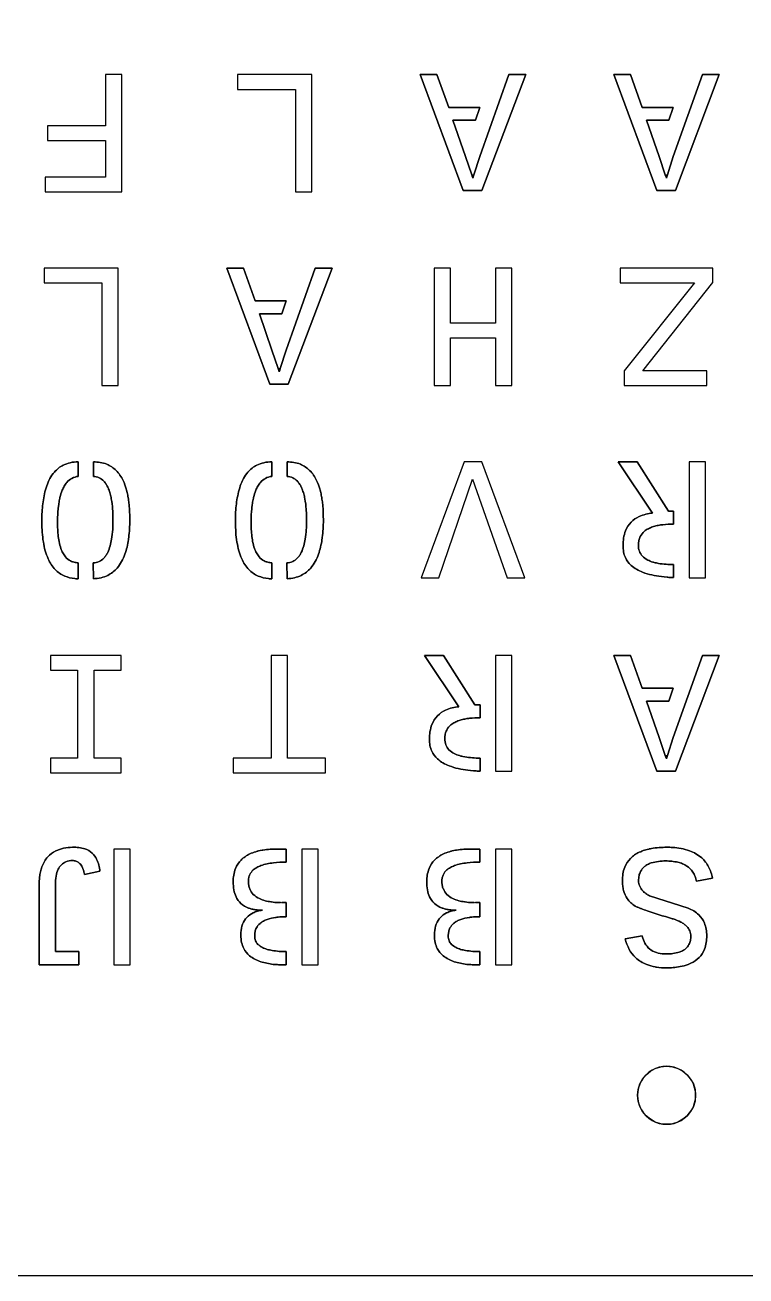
# Model space of a CAD drawing. Header units: millimetres. Extents: x -230 to 0, y -230 to 0.
# Drawn here: x -170.2 to -108.2, y -230 to -122.3 of the extents above; entities that cross this region are included whole.
import ezdxf

# ---------------------------------------------------------------- set-up
doc = ezdxf.new("R2010")
doc.units = ezdxf.units.MM
doc.layers.get('0').update_dxf_attribs({"color": 70})

msp = doc.modelspace()

# ---------------------------------------------------------------- linework, layer by layer
for points in [[(-230, 0), (0, 0), (0, -230), (-230, -230)], [(-230, 0), (0, 0), (0, -230), (-230, -230)], [(-230, -230), (-230, 0), (0, 0), (0, -230)], [(-163.31, -132.25), (-163.31, -135.41), (-168.49, -135.41), (-168.49, -136.67), (-161.9, -136.67), (-161.9, -126.57), (-163.31, -126.57), (-163.31, -130.99), (-168.31, -130.99), (-168.31, -132.25)], [(-163.31, -132.25), (-163.31, -135.41), (-168.49, -135.41), (-168.49, -136.67), (-161.9, -136.67), (-161.9, -126.57), (-163.31, -126.57), (-163.31, -130.99), (-168.31, -130.99), (-168.31, -132.25)], [(-163.31, -126.57), (-163.31, -130.99), (-168.31, -130.99), (-168.31, -132.25), (-163.31, -132.25), (-163.31, -135.41), (-168.49, -135.41), (-168.49, -136.67), (-161.9, -136.67), (-161.9, -126.57)], [(-145.55, -136.67), (-145.55, -126.57), (-151.93, -126.57), (-151.93, -127.84), (-146.96, -127.84), (-146.96, -136.67)], [(-145.55, -136.67), (-145.55, -126.57), (-151.93, -126.57), (-151.93, -127.84), (-146.96, -127.84), (-146.96, -136.67)], [(-151.93, -127.84), (-146.96, -127.84), (-146.96, -136.67), (-145.55, -136.67), (-145.55, -126.57), (-151.93, -126.57)], [(-131.6, -135.19), (-131.09, -133.63), (-128.58, -126.57), (-127.13, -126.57), (-130.9, -136.55), (-132.51, -136.55), (-136.21, -126.57), (-134.77, -126.57), (-133.75, -129.4), (-131.09, -129.4), (-131.46, -130.5), (-133.39, -130.5), (-132.31, -133.63), (-131.77, -135.19)], [(-134.77, -126.57), (-136.21, -126.57)], [(-136.21, -126.57), (-132.51, -136.55)], [(-133.75, -129.4), (-134.77, -126.57)], [(-128.58, -126.57), (-131.09, -133.63)], [(-130.9, -136.55), (-127.13, -126.57)], [(-127.13, -126.57), (-128.58, -126.57)], [(-114.93, -135.19), (-114.42, -133.63), (-111.91, -126.57), (-110.46, -126.57), (-114.23, -136.55), (-115.84, -136.55), (-119.54, -126.57), (-118.11, -126.57), (-117.09, -129.4), (-114.42, -129.4), (-114.8, -130.5), (-116.73, -130.5), (-115.65, -133.63), (-115.11, -135.19)], [(-118.11, -126.57), (-119.54, -126.57)], [(-119.54, -126.57), (-115.84, -136.55)], [(-117.09, -129.4), (-118.11, -126.57)], [(-111.91, -126.57), (-114.42, -133.63)], [(-114.23, -136.55), (-110.46, -126.57)], [(-110.46, -126.57), (-111.91, -126.57)], [(-131.09, -129.4), (-133.75, -129.4)], [(-131.46, -130.5), (-131.09, -129.4)], [(-114.42, -129.4), (-117.09, -129.4)], [(-114.8, -130.5), (-114.42, -129.4)], [(-132.31, -133.63), (-133.39, -130.5)], [(-133.39, -130.5), (-131.46, -130.5)], [(-115.65, -133.63), (-116.73, -130.5)], [(-116.73, -130.5), (-114.8, -130.5)], [(-131.77, -135.19), (-132.31, -133.63)], [(-131.09, -133.63), (-131.6, -135.19)], [(-115.11, -135.19), (-115.65, -133.63)], [(-114.42, -133.63), (-114.93, -135.19)], [(-132.51, -136.55), (-130.9, -136.55)], [(-115.84, -136.55), (-114.23, -136.55)], [(-162.22, -153.33), (-162.22, -143.24), (-168.6, -143.24), (-168.6, -144.5), (-163.63, -144.5), (-163.63, -153.33)], [(-162.22, -153.33), (-162.22, -143.24), (-168.6, -143.24), (-168.6, -144.5), (-163.63, -144.5), (-163.63, -153.33)], [(-168.6, -144.5), (-163.63, -144.5), (-163.63, -153.33), (-162.22, -153.33), (-162.22, -143.24), (-168.6, -143.24)], [(-148.26, -151.86), (-147.75, -150.29), (-145.25, -143.24), (-143.8, -143.24), (-147.57, -153.22), (-149.17, -153.22), (-152.87, -143.24), (-151.44, -143.24), (-150.42, -146.06), (-147.75, -146.06), (-148.13, -147.17), (-150.06, -147.17), (-148.98, -150.29), (-148.44, -151.86)], [(-151.44, -143.24), (-152.87, -143.24)], [(-152.87, -143.24), (-149.17, -153.22)], [(-150.42, -146.06), (-151.44, -143.24)], [(-145.25, -143.24), (-147.75, -150.29)], [(-147.57, -153.22), (-143.8, -143.24)], [(-143.8, -143.24), (-145.25, -143.24)], [(-133.6, -147.97), (-133.6, -143.24), (-135.01, -143.24), (-135.01, -153.33), (-133.6, -153.33), (-133.6, -149.23), (-129.74, -149.23), (-129.74, -153.33), (-128.33, -153.33), (-128.33, -143.24), (-129.74, -143.24), (-129.74, -147.97)], [(-133.6, -147.97), (-133.6, -143.24), (-135.01, -143.24), (-135.01, -153.33), (-133.6, -153.33), (-133.6, -149.23), (-129.74, -149.23), (-129.74, -153.33), (-128.33, -153.33), (-128.33, -143.24), (-129.74, -143.24), (-129.74, -147.97)], [(-133.6, -153.33), (-133.6, -149.23), (-129.74, -149.23), (-129.74, -153.33), (-128.33, -153.33), (-128.33, -143.24), (-129.74, -143.24), (-129.74, -147.97), (-133.6, -147.97), (-133.6, -143.24), (-135.01, -143.24), (-135.01, -153.33)], [(-111.01, -143.24), (-119, -143.24), (-119, -144.5), (-112.61, -144.5), (-118.65, -152.06), (-118.65, -153.33), (-111.54, -153.33), (-111.54, -152.07), (-117.05, -152.07), (-111.01, -144.48)], [(-111.01, -143.24), (-119, -143.24), (-119, -144.5), (-112.61, -144.5), (-118.65, -152.06), (-118.65, -153.33), (-111.54, -153.33), (-111.54, -152.07), (-117.05, -152.07), (-111.01, -144.48)], [(-111.54, -152.07), (-117.05, -152.07), (-111.01, -144.48), (-111.01, -143.24), (-119, -143.24), (-119, -144.5), (-112.61, -144.5), (-118.65, -152.06), (-118.65, -153.33), (-111.54, -153.33)], [(-147.75, -146.06), (-150.42, -146.06)], [(-148.13, -147.17), (-147.75, -146.06)], [(-148.98, -150.29), (-150.06, -147.17)], [(-150.06, -147.17), (-148.13, -147.17)], [(-148.44, -151.86), (-148.98, -150.29)], [(-147.75, -150.29), (-148.26, -151.86)], [(-149.17, -153.22), (-147.57, -153.22)], [(-165.65, -161.16), (-165.65, -159.91)], [(-164.35, -159.91), (-164.35, -161.16)], [(-148.98, -161.16), (-148.98, -159.91)], [(-147.68, -159.91), (-147.68, -161.16)], [(-130.91, -159.91), (-132.43, -159.91), (-136.13, -169.88), (-134.62, -169.88), (-131.7, -161.4), (-128.72, -169.88), (-127.2, -169.88)], [(-130.91, -159.91), (-132.43, -159.91), (-136.13, -169.88), (-134.62, -169.88), (-131.7, -161.4), (-128.72, -169.88), (-127.2, -169.88)], [(-134.62, -169.88), (-131.7, -161.4), (-128.72, -169.88), (-127.2, -169.88), (-130.91, -159.91), (-132.43, -159.91), (-136.13, -169.88)], [(-117.54, -159.91), (-119.17, -159.91)], [(-114.83, -164.16), (-117.54, -159.91)], [(-111.66, -159.91), (-113.06, -159.91), (-113.06, -169.88), (-111.66, -169.88)], [(-111.66, -159.91), (-113.06, -159.91), (-113.06, -169.88), (-111.66, -169.88)], [(-111.66, -159.91), (-113.06, -159.91), (-113.06, -169.88), (-111.66, -169.88)], [(-114.39, -164.16), (-114.83, -164.16)], [(-165.65, -169.98), (-165.65, -168.6)], [(-164.37, -168.6), (-164.35, -169.97)], [(-148.98, -169.98), (-148.98, -168.6)], [(-147.7, -168.6), (-147.68, -169.97)], [(-114.39, -169.87), (-114.39, -168.75)], [(-168.04, -186.67), (-161.96, -186.67), (-161.96, -185.41), (-164.29, -185.41), (-164.29, -177.84), (-161.96, -177.84), (-161.96, -176.57), (-168.04, -176.57), (-168.04, -177.84), (-165.71, -177.84), (-165.71, -185.41), (-168.04, -185.41)], [(-168.04, -186.67), (-161.96, -186.67), (-161.96, -185.41), (-164.29, -185.41), (-164.29, -177.84), (-161.96, -177.84), (-161.96, -176.57), (-168.04, -176.57), (-168.04, -177.84), (-165.71, -177.84), (-165.71, -185.41), (-168.04, -185.41)], [(-168.04, -185.41), (-168.04, -186.67), (-161.96, -186.67), (-161.96, -185.41), (-164.29, -185.41), (-164.29, -177.84), (-161.96, -177.84), (-161.96, -176.57), (-168.04, -176.57), (-168.04, -177.84), (-165.71, -177.84), (-165.71, -185.41)], [(-149.04, -176.57), (-149.04, -185.41), (-152.31, -185.41), (-152.31, -186.67), (-144.36, -186.67), (-144.36, -185.41), (-147.64, -185.41), (-147.64, -176.57)], [(-149.04, -176.57), (-149.04, -185.41), (-152.31, -185.41), (-152.31, -186.67), (-144.36, -186.67), (-144.36, -185.41), (-147.64, -185.41), (-147.64, -176.57)], [(-152.31, -185.41), (-152.31, -186.67), (-144.36, -186.67), (-144.36, -185.41), (-147.64, -185.41), (-147.64, -176.57), (-149.04, -176.57), (-149.04, -185.41)], [(-134.21, -176.57), (-135.83, -176.57)], [(-131.5, -180.83), (-134.21, -176.57)], [(-128.33, -176.57), (-129.73, -176.57), (-129.73, -186.55), (-128.33, -186.55)], [(-128.33, -176.57), (-129.73, -176.57), (-129.73, -186.55), (-128.33, -186.55)], [(-128.33, -176.57), (-129.73, -176.57), (-129.73, -186.55), (-128.33, -186.55)], [(-114.93, -185.19), (-114.42, -183.63), (-111.91, -176.57), (-110.46, -176.57), (-114.23, -186.55), (-115.84, -186.55), (-119.54, -176.57), (-118.11, -176.57), (-117.09, -179.4), (-114.42, -179.4), (-114.8, -180.5), (-116.73, -180.5), (-115.65, -183.63), (-115.11, -185.19)], [(-118.11, -176.57), (-119.54, -176.57)], [(-119.54, -176.57), (-115.84, -186.55)], [(-117.09, -179.4), (-118.11, -176.57)], [(-111.91, -176.57), (-114.42, -183.63)], [(-114.23, -186.55), (-110.46, -176.57)], [(-110.46, -176.57), (-111.91, -176.57)], [(-114.42, -179.4), (-117.09, -179.4)], [(-114.8, -180.5), (-114.42, -179.4)], [(-131.06, -180.83), (-131.5, -180.83)], [(-115.65, -183.63), (-116.73, -180.5)], [(-116.73, -180.5), (-114.8, -180.5)], [(-115.11, -185.19), (-115.65, -183.63)], [(-114.42, -183.63), (-114.93, -185.19)], [(-131.06, -186.54), (-131.06, -185.42)], [(-115.84, -186.55), (-114.23, -186.55)], [(-162.6, -203.22), (-161.19, -203.22), (-161.19, -193.24), (-162.6, -193.24)], [(-162.6, -203.22), (-161.19, -203.22), (-161.19, -193.24), (-162.6, -193.24)], [(-161.19, -193.24), (-162.6, -193.24), (-162.6, -203.22), (-161.19, -203.22)], [(-144.99, -193.24), (-146.41, -193.24), (-146.41, -203.22), (-144.99, -203.22)], [(-144.99, -193.24), (-146.41, -193.24), (-146.41, -203.22), (-144.99, -203.22)], [(-144.99, -193.24), (-146.41, -193.24), (-146.41, -203.22), (-144.99, -203.22)], [(-128.33, -193.24), (-129.74, -193.24), (-129.74, -203.22), (-128.33, -203.22)], [(-128.33, -193.24), (-129.74, -193.24), (-129.74, -203.22), (-128.33, -203.22)], [(-129.74, -203.22), (-128.33, -203.22), (-128.33, -193.24), (-129.74, -193.24)], [(-165.12, -195.43), (-163.79, -195.16)], [(-147.74, -199.08), (-147.74, -197.85)], [(-131.08, -199.08), (-131.08, -197.85)], [(-113.15, -198.33), (-116.48, -197.26)], [(-117.09, -200.72), (-118.56, -200.97)], [(-165.61, -202.06), (-167.61, -202.06)], [(-165.61, -203.22), (-165.61, -202.06)], [(-147.74, -203.22), (-147.74, -202.07)], [(-131.08, -203.22), (-131.08, -202.07)], [(-169.02, -203.22), (-165.61, -203.22)]]:
    msp.add_lwpolyline(points, close=True)
for points in [[(-131.68, -135.48), (-131.72, -135.37), (-131.73, -135.35, -0.087144), (-131.73, -135.32), (-131.75, -135.28), (-131.77, -135.19), (-131.75, -135.28), (-131.73, -135.32, 0.087144), (-131.73, -135.35), (-131.72, -135.37)], [(-131.6, -135.19), (-131.65, -135.37), (-131.65, -135.39, -0.0283), (-131.66, -135.42), (-131.68, -135.47, -0.076152), (-131.68, -135.48, 0.076152), (-131.68, -135.47), (-131.66, -135.42, 0.0283), (-131.65, -135.39), (-131.65, -135.37)], [(-115.02, -135.48), (-115.05, -135.37), (-115.06, -135.35, -0.087144), (-115.07, -135.32), (-115.08, -135.28), (-115.11, -135.19), (-115.08, -135.28), (-115.07, -135.32, 0.087144), (-115.06, -135.35), (-115.05, -135.37)], [(-114.93, -135.19), (-114.98, -135.37), (-114.99, -135.39, -0.0283), (-115, -135.42), (-115.01, -135.47, -0.076152), (-115.02, -135.48, 0.076152), (-115.01, -135.47), (-115, -135.42, 0.0283), (-114.99, -135.39), (-114.98, -135.37)], [(-148.35, -152.15), (-148.39, -152.03), (-148.39, -152.01, -0.087144), (-148.4, -151.99), (-148.41, -151.95), (-148.44, -151.86), (-148.41, -151.95), (-148.4, -151.99, 0.087144), (-148.39, -152.01), (-148.39, -152.03)], [(-148.26, -151.86), (-148.31, -152.03), (-148.32, -152.06, -0.0283), (-148.33, -152.09), (-148.35, -152.14, -0.076152), (-148.35, -152.15, 0.076152), (-148.35, -152.14), (-148.33, -152.09, 0.0283), (-148.32, -152.06), (-148.31, -152.03)], [(-165.65, -159.91, 0.052921), (-166.34, -159.98, 0.06326), (-166.94, -160.19, 0.099765), (-167.71, -160.79, 0.052725), (-168.1, -161.35, 0.041709), (-168.37, -161.98, 0.02879), (-168.56, -162.66, 0.022186), (-168.68, -163.35, 0.029903), (-168.79, -164.76), (-168.79, -164.94), (-168.79, -164.76, -0.029903), (-168.68, -163.35, -0.022186), (-168.56, -162.66, -0.02879), (-168.37, -161.98, -0.041709), (-168.1, -161.35, -0.052725), (-167.71, -160.79, -0.099765), (-166.94, -160.19, -0.06326), (-166.34, -159.98, -0.052921)], [(-161.22, -164.94, 0.007614), (-161.22, -164.43), (-161.23, -164.26, 0.012414), (-161.28, -163.57), (-161.29, -163.48, 0.015158), (-161.36, -162.99, 0.011921), (-161.44, -162.56, 0.022329), (-161.46, -162.5, 0.020051), (-161.47, -162.43, 0.016976), (-161.52, -162.24, 0.042284), (-161.79, -161.52, 0.041508), (-162.06, -161.06, 0.051161), (-162.4, -160.65, 0.099663), (-163.2, -160.11, 0.053672), (-163.76, -159.96, 0.043604), (-164.35, -159.91, -0.043604), (-163.76, -159.96, -0.053672), (-163.2, -160.11, -0.099663), (-162.4, -160.65, -0.051161), (-162.06, -161.06, -0.041508), (-161.79, -161.52, -0.042284), (-161.52, -162.24, -0.016976), (-161.47, -162.43, -0.020051), (-161.46, -162.5, -0.022329), (-161.44, -162.56, -0.011921), (-161.36, -162.99, -0.015158), (-161.29, -163.48), (-161.28, -163.57, -0.012414), (-161.23, -164.26), (-161.22, -164.43, -0.007614)], [(-148.98, -159.91, 0.052921), (-149.67, -159.98, 0.06326), (-150.28, -160.19, 0.099765), (-151.04, -160.79, 0.052725), (-151.43, -161.35, 0.041709), (-151.7, -161.98, 0.02879), (-151.89, -162.66, 0.022186), (-152.02, -163.35, 0.029903), (-152.12, -164.76), (-152.12, -164.94), (-152.12, -164.76, -0.029903), (-152.02, -163.35, -0.022186), (-151.89, -162.66, -0.02879), (-151.7, -161.98, -0.041709), (-151.43, -161.35, -0.052725), (-151.04, -160.79, -0.099765), (-150.28, -160.19, -0.06326), (-149.67, -159.98, -0.052921)], [(-144.55, -164.94, 0.007614), (-144.56, -164.43), (-144.56, -164.26, 0.012414), (-144.61, -163.57), (-144.62, -163.48, 0.015158), (-144.69, -162.99, 0.011921), (-144.77, -162.56, 0.022329), (-144.79, -162.5, 0.020051), (-144.81, -162.43, 0.016976), (-144.86, -162.24, 0.042284), (-145.13, -161.52, 0.041508), (-145.39, -161.06, 0.051161), (-145.73, -160.65, 0.099663), (-146.53, -160.11, 0.053672), (-147.1, -159.96, 0.043604), (-147.68, -159.91, -0.043604), (-147.1, -159.96, -0.053672), (-146.53, -160.11, -0.099663), (-145.73, -160.65, -0.051161), (-145.39, -161.06, -0.041508), (-145.13, -161.52, -0.042284), (-144.86, -162.24, -0.016976), (-144.81, -162.43, -0.020051), (-144.79, -162.5, -0.022329), (-144.77, -162.56, -0.011921), (-144.69, -162.99, -0.015158), (-144.62, -163.48), (-144.61, -163.57, -0.012414), (-144.56, -164.26), (-144.56, -164.43, -0.007614)], [(-167.44, -164.96, -0.019916), (-167.38, -163.95, -0.010931), (-167.34, -163.61, -0.016796), (-167.27, -163.16), (-167.24, -163.04), (-167.23, -163.01), (-167.23, -162.98, -0.037261), (-167.03, -162.35, -0.032516), (-166.86, -162, -0.044233), (-166.64, -161.68, -0.09259), (-166.2, -161.33, -0.101266), (-165.65, -161.16, 0.101266), (-166.2, -161.33, 0.09259), (-166.64, -161.68, 0.044233), (-166.86, -162, 0.032516), (-167.03, -162.35, 0.037261), (-167.23, -162.98), (-167.23, -163.01), (-167.24, -163.04), (-167.27, -163.16, 0.016796), (-167.34, -163.61, 0.010931), (-167.38, -163.95, 0.019916)], [(-164.35, -161.16, -0.097257), (-163.86, -161.28, -0.097308), (-163.45, -161.57, -0.051797), (-163.24, -161.85, -0.040193), (-163.08, -162.16, -0.024632), (-163.04, -162.25, -0.028779), (-162.9, -162.66, -0.020678), (-162.81, -163.09, -0.025829), (-162.7, -163.97, -0.015201), (-162.67, -164.55, -0.008299), (-162.67, -164.89, 0.008299), (-162.67, -164.55, 0.015201), (-162.7, -163.97, 0.025829), (-162.81, -163.09, 0.020678), (-162.9, -162.66, 0.028779), (-163.04, -162.25, 0.024632), (-163.08, -162.16, 0.040193), (-163.24, -161.85, 0.051797), (-163.45, -161.57, 0.097308), (-163.86, -161.28, 0.097257)], [(-150.77, -164.96, -0.019916), (-150.72, -163.95, -0.010931), (-150.68, -163.61, -0.016796), (-150.6, -163.16), (-150.57, -163.04), (-150.57, -163.01), (-150.56, -162.98, -0.037261), (-150.36, -162.35, -0.032516), (-150.19, -162, -0.044233), (-149.97, -161.68, -0.09259), (-149.54, -161.33, -0.101266), (-148.98, -161.16, 0.101266), (-149.54, -161.33, 0.09259), (-149.97, -161.68, 0.044233), (-150.19, -162, 0.032516), (-150.36, -162.35, 0.037261), (-150.56, -162.98), (-150.57, -163.01), (-150.57, -163.04), (-150.6, -163.16, 0.016796), (-150.68, -163.61, 0.010931), (-150.72, -163.95, 0.019916)], [(-147.68, -161.16, -0.097257), (-147.19, -161.28, -0.097308), (-146.79, -161.57, -0.051797), (-146.58, -161.85, -0.040193), (-146.41, -162.16, -0.024632), (-146.38, -162.25, -0.028779), (-146.24, -162.66, -0.020678), (-146.14, -163.09, -0.025829), (-146.03, -163.97, -0.015201), (-146, -164.55, -0.008299), (-146, -164.89, 0.008299), (-146, -164.55, 0.015201), (-146.03, -163.97, 0.025829), (-146.14, -163.09, 0.020678), (-146.24, -162.66, 0.028779), (-146.38, -162.25, 0.024632), (-146.41, -162.16, 0.040193), (-146.58, -161.85, 0.051797), (-146.79, -161.57, 0.097308), (-147.19, -161.28, 0.097257)], [(-168.79, -164.94, 0.015873), (-168.77, -165.77, 0.018804), (-168.69, -166.59), (-168.66, -166.82, 0.025369), (-168.5, -167.56, 0.039636), (-168.24, -168.26, 0.037145), (-167.98, -168.75, 0.049581), (-167.64, -169.18, 0.100392), (-166.82, -169.74, 0.076386), (-165.95, -169.96, 0.025454), (-165.65, -169.98, -0.025454), (-165.95, -169.96, -0.076386), (-166.82, -169.74, -0.100392), (-167.64, -169.18, -0.049581), (-167.98, -168.75, -0.037145), (-168.24, -168.26, -0.039636), (-168.5, -167.56, -0.025369), (-168.66, -166.82), (-168.69, -166.59, -0.018804), (-168.77, -165.77, -0.015873)], [(-165.65, -168.6, -0.049622), (-166, -168.55, -0.058908), (-166.31, -168.44, -0.099702), (-166.75, -168.09, -0.056691), (-166.98, -167.75, -0.038783), (-167.15, -167.36, -0.033196), (-167.3, -166.78, -0.026333), (-167.39, -166.18, -0.028901), (-167.44, -164.96, 0.028901), (-167.39, -166.18, 0.026333), (-167.3, -166.78, 0.033196), (-167.15, -167.36, 0.038783), (-166.98, -167.75, 0.056691), (-166.75, -168.09, 0.099702), (-166.31, -168.44, 0.058908), (-166, -168.55, 0.049622)], [(-162.67, -164.89), (-162.67, -164.97, -0.032913), (-162.67, -165), (-162.67, -165.1), (-162.67, -165.31, -0.008744), (-162.69, -165.73, -0.023173), (-162.78, -166.57, -0.024605), (-162.91, -167.15, -0.045525), (-163.11, -167.7, -0.029896), (-163.27, -167.97, -0.046865), (-163.46, -168.21, -0.093931), (-163.86, -168.49, -0.098281), (-164.37, -168.6, 0.098281), (-163.86, -168.49, 0.093931), (-163.46, -168.21, 0.046865), (-163.27, -167.97, 0.029896), (-163.11, -167.7, 0.045525), (-162.91, -167.15, 0.024605), (-162.78, -166.57, 0.023173), (-162.69, -165.73, 0.008744), (-162.67, -165.31), (-162.67, -165.1), (-162.67, -165, 0.032913), (-162.67, -164.97)], [(-164.35, -169.97, 0.049624), (-163.69, -169.89, 0.0535), (-163.12, -169.68, 0.100021), (-162.31, -169.06, 0.055493), (-161.92, -168.49, 0.038973), (-161.64, -167.86, 0.028739), (-161.45, -167.24, 0.020714), (-161.33, -166.6, 0.014935), (-161.31, -166.42, 0.030975), (-161.22, -164.94, -0.030975), (-161.31, -166.42, -0.014935), (-161.33, -166.6, -0.020714), (-161.45, -167.24, -0.028739), (-161.64, -167.86, -0.038973), (-161.92, -168.49, -0.055493), (-162.31, -169.06, -0.100021), (-163.12, -169.68, -0.0535), (-163.69, -169.89, -0.049624)], [(-152.12, -164.94, 0.015873), (-152.1, -165.77, 0.018804), (-152.03, -166.59), (-151.99, -166.82, 0.025369), (-151.83, -167.56, 0.039636), (-151.58, -168.26, 0.037145), (-151.31, -168.75, 0.049581), (-150.97, -169.18, 0.100392), (-150.16, -169.74, 0.076386), (-149.28, -169.96, 0.025454), (-148.98, -169.98, -0.025454), (-149.28, -169.96, -0.076386), (-150.16, -169.74, -0.100392), (-150.97, -169.18, -0.049581), (-151.31, -168.75, -0.037145), (-151.58, -168.26, -0.039636), (-151.83, -167.56, -0.025369), (-151.99, -166.82), (-152.03, -166.59, -0.018804), (-152.1, -165.77, -0.015873)], [(-148.98, -168.6, -0.049622), (-149.33, -168.55, -0.058908), (-149.64, -168.44, -0.099702), (-150.08, -168.09, -0.056691), (-150.31, -167.75, -0.038783), (-150.48, -167.36, -0.033196), (-150.64, -166.78, -0.026333), (-150.72, -166.18, -0.028901), (-150.77, -164.96, 0.028901), (-150.72, -166.18, 0.026333), (-150.64, -166.78, 0.033196), (-150.48, -167.36, 0.038783), (-150.31, -167.75, 0.056691), (-150.08, -168.09, 0.099702), (-149.64, -168.44, 0.058908), (-149.33, -168.55, 0.049622)], [(-146, -164.89), (-146, -164.97, -0.032913), (-146, -165), (-146, -165.1), (-146.01, -165.31, -0.008744), (-146.02, -165.73, -0.023173), (-146.12, -166.57, -0.024605), (-146.24, -167.15, -0.045525), (-146.45, -167.7, -0.029896), (-146.6, -167.97, -0.046865), (-146.8, -168.21, -0.093931), (-147.19, -168.49, -0.098281), (-147.7, -168.6, 0.098281), (-147.19, -168.49, 0.093931), (-146.8, -168.21, 0.046865), (-146.6, -167.97, 0.029896), (-146.45, -167.7, 0.045525), (-146.24, -167.15, 0.024605), (-146.12, -166.57, 0.023173), (-146.02, -165.73, 0.008744), (-146.01, -165.31), (-146, -165.1), (-146, -165, 0.032913), (-146, -164.97)], [(-147.68, -169.97, 0.049624), (-147.03, -169.89, 0.0535), (-146.45, -169.68, 0.100021), (-145.64, -169.06, 0.055493), (-145.25, -168.49, 0.038973), (-144.97, -167.86, 0.028739), (-144.79, -167.24, 0.020714), (-144.67, -166.6, 0.014935), (-144.64, -166.42, 0.030975), (-144.55, -164.94, -0.030975), (-144.64, -166.42, -0.014935), (-144.67, -166.6, -0.020714), (-144.79, -167.24, -0.028739), (-144.97, -167.86, -0.038973), (-145.25, -168.49, -0.055493), (-145.64, -169.06, -0.100021), (-146.45, -169.68, -0.0535), (-147.03, -169.89, -0.049624)], [(-118.75, -167.12, 0.051462), (-118.7, -167.66, 0.055927), (-118.55, -168.15, 0.100017), (-118.06, -168.82, 0.055679), (-117.58, -169.16, 0.03736), (-117.06, -169.42, 0.037077), (-116.26, -169.65, 0.023951), (-115.45, -169.79), (-115.22, -169.82), (-114.95, -169.84, 0.022286), (-114.88, -169.85, 0.00587), (-114.56, -169.87), (-114.39, -169.87), (-114.56, -169.87, -0.00587), (-114.88, -169.85, -0.022286), (-114.95, -169.84), (-115.22, -169.82), (-115.45, -169.79, -0.023951), (-116.26, -169.65, -0.037077), (-117.06, -169.42, -0.03736), (-117.58, -169.16, -0.055679), (-118.06, -168.82, -0.100017), (-118.55, -168.15, -0.055927), (-118.7, -167.66, -0.051462)], [(-114.39, -168.75, -0.020476), (-115.05, -168.73, -0.025421), (-115.7, -168.65), (-115.88, -168.61, -0.018627), (-116.06, -168.57, -0.022043), (-116.17, -168.54, -0.045256), (-116.62, -168.36, -0.084239), (-117.08, -168.03, -0.098824), (-117.34, -167.61, -0.098006), (-117.43, -167.05, 0.098006), (-117.34, -167.61, 0.098824), (-117.08, -168.03, 0.084239), (-116.62, -168.36, 0.045256), (-116.17, -168.54, 0.022043), (-116.06, -168.57, 0.018627), (-115.88, -168.61), (-115.7, -168.65, 0.025421), (-115.05, -168.73, 0.020476)], [(-135.42, -183.79, 0.051462), (-135.37, -184.33, 0.055927), (-135.22, -184.81, 0.100017), (-134.72, -185.48, 0.055679), (-134.25, -185.83, 0.03736), (-133.72, -186.08, 0.037077), (-132.93, -186.32, 0.023951), (-132.12, -186.46), (-131.88, -186.49), (-131.61, -186.51, 0.022286), (-131.54, -186.51, 0.00587), (-131.23, -186.53), (-131.06, -186.54), (-131.23, -186.53, -0.00587), (-131.54, -186.51, -0.022286), (-131.61, -186.51), (-131.88, -186.49), (-132.12, -186.46, -0.023951), (-132.93, -186.32, -0.037077), (-133.72, -186.08, -0.03736), (-134.25, -185.83, -0.055679), (-134.72, -185.48, -0.100017), (-135.22, -184.81, -0.055927), (-135.37, -184.33, -0.051462)], [(-131.06, -185.42, -0.020476), (-131.72, -185.39, -0.025421), (-132.37, -185.31), (-132.55, -185.28, -0.018627), (-132.72, -185.24, -0.022043), (-132.84, -185.2, -0.045256), (-133.29, -185.02, -0.084239), (-133.74, -184.69, -0.098824), (-134, -184.28, -0.098006), (-134.09, -183.72, 0.098006), (-134, -184.28, 0.098824), (-133.74, -184.69, 0.084239), (-133.29, -185.02, 0.045256), (-132.84, -185.2, 0.022043), (-132.72, -185.24, 0.018627), (-132.55, -185.28), (-132.37, -185.31, 0.025421), (-131.72, -185.39, 0.020476)], [(-115.02, -185.48), (-115.05, -185.37), (-115.06, -185.35, -0.087144), (-115.07, -185.32), (-115.08, -185.28), (-115.11, -185.19), (-115.08, -185.28), (-115.07, -185.32, 0.087144), (-115.06, -185.35), (-115.05, -185.37)], [(-114.93, -185.19), (-114.98, -185.37), (-114.99, -185.39, -0.0283), (-115, -185.42), (-115.01, -185.47, -0.076152), (-115.02, -185.48, 0.076152), (-115.01, -185.47), (-115, -185.42, 0.0283), (-114.99, -185.39), (-114.98, -185.37)], [(-163.79, -195.16, 0.039331), (-163.88, -194.62, 0.054697), (-164.07, -194.12, 0.092259), (-164.47, -193.59, 0.100005), (-165.08, -193.23, 0.052242), (-165.6, -193.12, 0.038062), (-166.14, -193.09, -0.038062), (-165.6, -193.12, -0.052242), (-165.08, -193.23, -0.100005), (-164.47, -193.59, -0.092259), (-164.07, -194.12, -0.054697), (-163.88, -194.62, -0.039331)], [(-148.48, -193.24, 0.015864), (-149.12, -193.26, 0.021972), (-149.75, -193.33), (-149.83, -193.35), (-149.98, -193.38), (-150.14, -193.41, 0.022516), (-150.24, -193.44, 0.009982), (-150.37, -193.47, 0.040513), (-150.89, -193.67, 0.043048), (-151.29, -193.9, 0.051896), (-151.64, -194.19, 0.100067), (-152.11, -194.92, 0.056972), (-152.27, -195.48, 0.04377), (-152.31, -196.05, -0.04377), (-152.27, -195.48, -0.056972), (-152.11, -194.92, -0.100067), (-151.64, -194.19, -0.051896), (-151.29, -193.9, -0.043048), (-150.89, -193.67, -0.040513), (-150.37, -193.47, -0.009982), (-150.24, -193.44, -0.022516), (-150.14, -193.41), (-149.98, -193.38), (-149.83, -193.35), (-149.75, -193.33, -0.021972), (-149.12, -193.26, -0.015864)], [(-131.82, -193.24, 0.015864), (-132.45, -193.26, 0.021972), (-133.08, -193.33), (-133.16, -193.35), (-133.32, -193.38), (-133.47, -193.41, 0.022516), (-133.57, -193.44, 0.009982), (-133.7, -193.47, 0.040513), (-134.22, -193.67, 0.043048), (-134.62, -193.9, 0.051896), (-134.97, -194.19, 0.100067), (-135.45, -194.92, 0.056972), (-135.6, -195.48, 0.04377), (-135.65, -196.05, -0.04377), (-135.6, -195.48, -0.056972), (-135.45, -194.92, -0.100067), (-134.97, -194.19, -0.051896), (-134.62, -193.9, -0.043048), (-134.22, -193.67, -0.040513), (-133.7, -193.47, -0.009982), (-133.57, -193.44, -0.022516), (-133.47, -193.41), (-133.32, -193.38), (-133.16, -193.35), (-133.08, -193.33, -0.021972), (-132.45, -193.26, -0.015864)], [(-114.97, -193.09, 0.021101), (-115.64, -193.12, 0.026391), (-116.31, -193.2, 0.016008), (-116.44, -193.23, 0.02338), (-116.48, -193.23, 0.024455), (-116.54, -193.25, 0.01312), (-116.78, -193.31, 0.03261), (-117.23, -193.47), (-117.36, -193.52, 0.039181), (-117.76, -193.75, 0.045587), (-118.11, -194.05, 0.100617), (-118.6, -194.8, 0.053513), (-118.76, -195.38, 0.042154), (-118.8, -195.98, -0.042154), (-118.76, -195.38, -0.053513), (-118.6, -194.8, -0.100617), (-118.11, -194.05, -0.045587), (-117.76, -193.75, -0.039181), (-117.36, -193.52), (-117.23, -193.47, -0.03261), (-116.78, -193.31, -0.01312), (-116.54, -193.25, -0.024455), (-116.48, -193.23, -0.02338), (-116.44, -193.23, -0.016008), (-116.31, -193.2, -0.026391), (-115.64, -193.12, -0.021101)], [(-111.05, -195.74, 0.072221), (-111.39, -194.77, 0.085551), (-111.97, -194.01, 0.052395), (-112.47, -193.65, 0.045391), (-113.03, -193.39, 0.039487), (-113.75, -193.2, 0.027917), (-114.48, -193.11, 0.015429), (-114.97, -193.09, -0.015429), (-114.48, -193.11, -0.027917), (-113.75, -193.2, -0.039487), (-113.03, -193.39, -0.045391), (-112.47, -193.65, -0.052395), (-111.97, -194.01, -0.085551), (-111.39, -194.77, -0.072221)], [(-166.14, -194.24, -0.077521), (-165.85, -194.28, -0.088724), (-165.61, -194.42, -0.095958), (-165.36, -194.71, -0.052405), (-165.23, -195, -0.024482), (-165.15, -195.3), (-165.13, -195.38, -0.028005), (-165.12, -195.43, 0.028005), (-165.13, -195.38), (-165.15, -195.3, 0.024482), (-165.23, -195, 0.052405), (-165.36, -194.71, 0.095958), (-165.61, -194.42, 0.088724), (-165.85, -194.28, 0.077521)], [(-151.01, -196.02, -0.049584), (-150.98, -195.71, -0.058664), (-150.88, -195.43, -0.099824), (-150.58, -195.04, -0.049313), (-150.27, -194.83, -0.035884), (-149.93, -194.67, -0.037296), (-149.4, -194.52, -0.020682), (-148.85, -194.43, -0.027665), (-147.74, -194.37, 0.027665), (-148.85, -194.43, 0.020682), (-149.4, -194.52, 0.037296), (-149.93, -194.67, 0.035884), (-150.27, -194.83, 0.049313), (-150.58, -195.04, 0.099824), (-150.88, -195.43, 0.058664), (-150.98, -195.71, 0.049584)], [(-134.35, -196.02, -0.049584), (-134.31, -195.71, -0.058664), (-134.22, -195.43, -0.099824), (-133.91, -195.04, -0.049313), (-133.61, -194.83, -0.035884), (-133.27, -194.67, -0.037296), (-132.73, -194.52, -0.020682), (-132.18, -194.43, -0.027665), (-131.08, -194.37, 0.027665), (-132.18, -194.43, 0.020682), (-132.73, -194.52, 0.037296), (-133.27, -194.67, 0.035884), (-133.61, -194.83, 0.049313), (-133.91, -195.04, 0.099824), (-134.22, -195.43, 0.058664), (-134.31, -195.71, 0.049584)], [(-117.41, -195.96, -0.056311), (-117.37, -195.53, -0.067656), (-117.24, -195.17, -0.102041), (-116.91, -194.76, -0.05275), (-116.63, -194.57, -0.037737), (-116.32, -194.44, -0.050473), (-115.7, -194.31, -0.031515), (-115.08, -194.27, 0.031515), (-115.7, -194.31, 0.050473), (-116.32, -194.44, 0.037737), (-116.63, -194.57, 0.05275), (-116.91, -194.76, 0.102041), (-117.24, -195.17, 0.067656), (-117.37, -195.53, 0.056311)], [(-115.08, -194.27, -0.028448), (-114.55, -194.3, -0.032766), (-114.03, -194.38, -0.040576), (-113.63, -194.51, -0.051139), (-113.26, -194.71, -0.099238), (-112.74, -195.22, -0.055365), (-112.54, -195.6, -0.047216), (-112.42, -196.02, 0.047216), (-112.54, -195.6, 0.055365), (-112.74, -195.22, 0.099238), (-113.26, -194.71, 0.051139), (-113.63, -194.51, 0.040576), (-114.03, -194.38, 0.032766), (-114.55, -194.3, 0.028448)], [(-118.8, -195.98, 0.027985), (-118.78, -196.4, 0.036493), (-118.7, -196.81, 0.084531), (-118.38, -197.51, 0.100021), (-117.71, -198.15, -0.100021), (-118.38, -197.51, -0.084531), (-118.7, -196.81, -0.036493), (-118.78, -196.4, -0.027985)], [(-152.31, -196.05, 0.047035), (-152.25, -196.76, 0.063851), (-152.07, -197.36, 0.095793), (-151.66, -197.92, 0.099006), (-151, -198.32, 0.028911), (-150.71, -198.41, 0.027165), (-150.41, -198.47, 0.037293), (-149.8, -198.51, -0.037293), (-150.41, -198.47, -0.027165), (-150.71, -198.41, -0.028911), (-151, -198.32, -0.099006), (-151.66, -197.92, -0.095793), (-152.07, -197.36, -0.063851), (-152.25, -196.76, -0.047035)], [(-147.74, -197.85, -0.004238), (-148.12, -197.86, -0.028088), (-148.17, -197.86, -0.026259), (-148.23, -197.86, -0.022716), (-148.3, -197.85, -0.019436), (-148.86, -197.82), (-149.02, -197.8), (-149.06, -197.79, -0.032158), (-149.57, -197.69, -0.044069), (-150.06, -197.51, -0.085496), (-150.58, -197.15, -0.098707), (-150.89, -196.68, -0.054241), (-150.98, -196.35, -0.048362), (-151.01, -196.02, 0.048362), (-150.98, -196.35, 0.054241), (-150.89, -196.68, 0.098707), (-150.58, -197.15, 0.085496), (-150.06, -197.51, 0.044069), (-149.57, -197.69, 0.032158), (-149.06, -197.79), (-149.02, -197.8), (-148.86, -197.82, 0.019436), (-148.3, -197.85, 0.022716), (-148.23, -197.86, 0.026259), (-148.17, -197.86, 0.028088), (-148.12, -197.86, 0.004238)], [(-135.65, -196.05, 0.047035), (-135.59, -196.76, 0.063851), (-135.4, -197.36, 0.095793), (-134.99, -197.92, 0.099006), (-134.33, -198.32, 0.028911), (-134.04, -198.41, 0.027165), (-133.74, -198.47, 0.037293), (-133.13, -198.51, -0.037293), (-133.74, -198.47, -0.027165), (-134.04, -198.41, -0.028911), (-134.33, -198.32, -0.099006), (-134.99, -197.92, -0.095793), (-135.4, -197.36, -0.063851), (-135.59, -196.76, -0.047035)], [(-131.08, -197.85, -0.004238), (-131.45, -197.86, -0.028088), (-131.5, -197.86, -0.026259), (-131.57, -197.86, -0.022716), (-131.64, -197.85, -0.019436), (-132.19, -197.82), (-132.35, -197.8), (-132.39, -197.79, -0.032158), (-132.9, -197.69, -0.044069), (-133.4, -197.51, -0.085496), (-133.91, -197.15, -0.098707), (-134.22, -196.68, -0.054241), (-134.32, -196.35, -0.048362), (-134.35, -196.02, 0.048362), (-134.32, -196.35, 0.054241), (-134.22, -196.68, 0.098707), (-133.91, -197.15, 0.085496), (-133.4, -197.51, 0.044069), (-132.9, -197.69, 0.032158), (-132.39, -197.79), (-132.35, -197.8), (-132.19, -197.82, 0.019436), (-131.64, -197.85, 0.022716), (-131.57, -197.86, 0.026259), (-131.5, -197.86, 0.028088), (-131.45, -197.86, 0.004238)], [(-117.71, -198.15, 0.037081), (-117.48, -198.26, 0.011744), (-117.24, -198.36), (-117.2, -198.37, 0.006863), (-116.68, -198.56, 0.008927), (-114.58, -199.22, 0.010432), (-114.44, -199.26, -0.010432), (-114.58, -199.22, -0.008927), (-116.68, -198.56, -0.006863), (-117.2, -198.37), (-117.24, -198.36, -0.011744), (-117.48, -198.26, -0.037081)], [(-149.8, -198.51, 0.033087), (-150.21, -198.6, 0.039499), (-150.6, -198.74, 0.092471), (-151.14, -199.13, 0.1012), (-151.5, -199.7, 0.075264), (-151.65, -200.43, 0.024355), (-151.66, -200.68, -0.024355), (-151.65, -200.43, -0.075264), (-151.5, -199.7, -0.1012), (-151.14, -199.13, -0.092471), (-150.6, -198.74, -0.039499), (-150.21, -198.6, -0.033087)], [(-150.46, -200.72, -0.058353), (-150.43, -200.36, -0.060822), (-150.32, -200.04, -0.100355), (-150, -199.64, -0.050663), (-149.71, -199.44, -0.037498), (-149.38, -199.3, -0.048144), (-148.67, -199.13, -0.021852), (-148.57, -199.12, -0.009779), (-148.29, -199.09), (-148.13, -199.09), (-147.95, -199.08), (-147.74, -199.08), (-147.95, -199.08), (-148.13, -199.09), (-148.29, -199.09, 0.009779), (-148.57, -199.12, 0.021852), (-148.67, -199.13, 0.048144), (-149.38, -199.3, 0.037498), (-149.71, -199.44, 0.050663), (-150, -199.64, 0.100355), (-150.32, -200.04, 0.060822), (-150.43, -200.36, 0.058353)], [(-133.13, -198.51, 0.033087), (-133.54, -198.6, 0.039499), (-133.94, -198.74, 0.092471), (-134.47, -199.13, 0.1012), (-134.83, -199.7, 0.075264), (-134.98, -200.43, 0.024355), (-134.99, -200.68, -0.024355), (-134.98, -200.43, -0.075264), (-134.83, -199.7, -0.1012), (-134.47, -199.13, -0.092471), (-133.94, -198.74, -0.039499), (-133.54, -198.6, -0.033087)], [(-133.8, -200.72, -0.058353), (-133.76, -200.36, -0.060822), (-133.65, -200.04, -0.100355), (-133.34, -199.64, -0.050663), (-133.04, -199.44, -0.037498), (-132.71, -199.3, -0.048144), (-132, -199.13, -0.021852), (-131.9, -199.12, -0.009779), (-131.62, -199.09), (-131.47, -199.09), (-131.28, -199.08), (-131.08, -199.08), (-131.28, -199.08), (-131.47, -199.09), (-131.62, -199.09, 0.009779), (-131.9, -199.12, 0.021852), (-132, -199.13, 0.048144), (-132.71, -199.3, 0.037498), (-133.04, -199.44, 0.050663), (-133.34, -199.64, 0.100355), (-133.65, -200.04, 0.060822), (-133.76, -200.36, 0.058353)], [(-114.44, -199.26, -0.046463), (-113.76, -199.54, -0.035613), (-113.49, -199.71, -0.05192), (-113.25, -199.92, -0.09334), (-113, -200.29, -0.100161), (-112.91, -200.73, 0.100161), (-113, -200.29, 0.09334), (-113.25, -199.92, 0.05192), (-113.49, -199.71, 0.035613), (-113.76, -199.54, 0.046463)], [(-151.66, -200.68, 0.053097), (-151.59, -201.29, 0.064725), (-151.4, -201.81, 0.101337), (-150.9, -202.43, 0.05207), (-150.45, -202.73, 0.037288), (-149.94, -202.94, 0.050491), (-148.87, -203.17, 0.010512), (-148.72, -203.18, 0.012272), (-148.3, -203.21, 0.010066), (-147.74, -203.22, -0.010066), (-148.3, -203.21, -0.012272), (-148.72, -203.18, -0.010512), (-148.87, -203.17, -0.050491), (-149.94, -202.94, -0.037288), (-150.45, -202.73, -0.05207), (-150.9, -202.43, -0.101337), (-151.4, -201.81, -0.064725), (-151.59, -201.29, -0.053097)], [(-147.74, -202.07, -0.01667), (-148.28, -202.05, -0.015555), (-148.36, -202.05, -0.025875), (-148.97, -201.97, -0.028436), (-149.39, -201.88, -0.04773), (-149.79, -201.72, -0.081644), (-150.18, -201.45, -0.096628), (-150.39, -201.14, -0.099294), (-150.46, -200.72, 0.099294), (-150.39, -201.14, 0.096628), (-150.18, -201.45, 0.081644), (-149.79, -201.72, 0.04773), (-149.39, -201.88, 0.028436), (-148.97, -201.97, 0.025875), (-148.36, -202.05, 0.015555), (-148.28, -202.05, 0.01667)], [(-134.99, -200.68, 0.053097), (-134.93, -201.29, 0.064725), (-134.74, -201.81, 0.101337), (-134.23, -202.43, 0.05207), (-133.78, -202.73, 0.037288), (-133.28, -202.94, 0.050491), (-132.21, -203.17, 0.010512), (-132.05, -203.18, 0.012272), (-131.63, -203.21, 0.010066), (-131.08, -203.22, -0.010066), (-131.63, -203.21, -0.012272), (-132.05, -203.18, -0.010512), (-132.21, -203.17, -0.050491), (-133.28, -202.94, -0.037288), (-133.78, -202.73, -0.05207), (-134.23, -202.43, -0.101337), (-134.74, -201.81, -0.064725), (-134.93, -201.29, -0.053097)], [(-131.08, -202.07, -0.01667), (-131.62, -202.05, -0.015555), (-131.69, -202.05, -0.025875), (-132.31, -201.97, -0.028436), (-132.73, -201.88, -0.04773), (-133.13, -201.72, -0.081644), (-133.51, -201.45, -0.096628), (-133.72, -201.14, -0.099294), (-133.8, -200.72, 0.099294), (-133.72, -201.14, 0.096628), (-133.51, -201.45, 0.081644), (-133.13, -201.72, 0.04773), (-132.73, -201.88, 0.028436), (-132.31, -201.97, 0.025875), (-131.69, -202.05, 0.015555), (-131.62, -202.05, 0.01667)], [(-118.56, -200.97, 0.064581), (-118.21, -201.89, 0.077039), (-117.67, -202.59, 0.099681), (-116.7, -203.19, 0.049963), (-115.98, -203.39, 0.020763), (-115.87, -203.41, 0.03926), (-115.02, -203.47, -0.03926), (-115.87, -203.41, -0.020763), (-115.98, -203.39, -0.049963), (-116.7, -203.19, -0.099681), (-117.67, -202.59, -0.077039), (-118.21, -201.89, -0.064581)], [(-115.01, -202.27, -0.058807), (-115.72, -202.2, -0.089213), (-116.33, -201.94, -0.09971), (-116.78, -201.49, -0.077503), (-117.04, -200.92, -0.022466), (-117.09, -200.72, 0.022466), (-117.04, -200.92, 0.077503), (-116.78, -201.49, 0.09971), (-116.33, -201.94, 0.089213), (-115.72, -202.2, 0.058807)], [(-115.02, -203.47, 0.044894), (-113.84, -203.37, 0.046089), (-113.13, -203.18, 0.021368), (-112.91, -203.08, 0.089218), (-112.2, -202.59, 0.099226), (-111.74, -201.87, 0.055656), (-111.58, -201.3, 0.038313), (-111.54, -200.71, -0.038313), (-111.58, -201.3, -0.055656), (-111.74, -201.87, -0.099226), (-112.2, -202.59, -0.089218), (-112.91, -203.08, -0.021368), (-113.13, -203.18, -0.046089), (-113.84, -203.37, -0.044894)], [(-112.91, -200.73, -0.056137), (-112.95, -201.12, -0.067595), (-113.07, -201.46, -0.101737), (-113.36, -201.83, -0.058729), (-113.62, -202, -0.041831), (-113.91, -202.12, -0.047095), (-114.45, -202.24, -0.029438), (-115.01, -202.27, 0.029438), (-114.45, -202.24, 0.047095), (-113.91, -202.12, 0.041831), (-113.62, -202, 0.058729), (-113.36, -201.83, 0.101737), (-113.07, -201.46, 0.067595), (-112.95, -201.12, 0.056137)], [(-112.5, -214.44, 0.57735), (-116.25, -212.28, 0.57735), (-116.25, -216.61, 0.57735)]]:
    msp.add_lwpolyline(points, format="xyb", close=True)
for points in [[(-165.65, -159.91), (-165.65, -161.16)], [(-164.35, -161.16), (-164.35, -159.91)], [(-148.98, -159.91), (-148.98, -161.16)], [(-147.68, -161.16), (-147.68, -159.91)], [(-165.65, -168.6), (-165.65, -169.98)], [(-164.35, -169.97), (-164.37, -168.6)], [(-148.98, -168.6), (-148.98, -169.98)], [(-147.68, -169.97), (-147.7, -168.6)], [(-114.39, -168.75), (-114.39, -169.87)], [(-131.06, -185.42), (-131.06, -186.54)], [(-163.79, -195.16), (-165.12, -195.43)], [(-147.74, -197.85), (-147.74, -199.08)], [(-131.08, -197.85), (-131.08, -199.08)], [(-118.56, -200.97), (-117.09, -200.72)], [(-147.74, -202.07), (-147.74, -203.22)], [(-131.08, -202.07), (-131.08, -203.22)]]:
    msp.add_lwpolyline(points)
for points in [[(-116.21, -164.32, 0.032266), (-116.8, -164.42, 0.046096), (-117.36, -164.62, 0.093295), (-118.06, -165.1, 0.099208), (-118.53, -165.84, 0.054216), (-118.7, -166.47, 0.036926), (-118.75, -167.12, -0.036926), (-118.7, -166.47, -0.054216), (-118.53, -165.84, -0.099208), (-118.06, -165.1, -0.093295), (-117.36, -164.62, -0.046096), (-116.8, -164.42, -0.032266), (-116.21, -164.32), (-119.17, -159.91), (-116.21, -164.32), (-119.17, -159.91), (-117.54, -159.91), (-114.83, -164.16), (-114.39, -164.16), (-114.39, -165.27, 0.028585), (-115.31, -165.32, 0.021654), (-115.42, -165.33, 0.025034), (-115.82, -165.4, 0.023846), (-116.21, -165.51, 0.043604), (-116.57, -165.67, 0.055545), (-116.91, -165.89, 0.100005), (-117.26, -166.34, 0.05696), (-117.38, -166.67, 0.047027), (-117.43, -167.05, -0.047027), (-117.38, -166.67, -0.05696), (-117.26, -166.34, -0.100005), (-116.91, -165.89, -0.055545), (-116.57, -165.67, -0.043604), (-116.21, -165.51, -0.023846), (-115.82, -165.4, -0.025034), (-115.42, -165.33, -0.021654), (-115.31, -165.32, -0.028585), (-114.39, -165.27), (-114.39, -164.16), (-114.39, -165.27)], [(-168.79, -164.75, -0.029785), (-168.68, -163.35)], [(-152.12, -164.75, -0.029785), (-152.02, -163.35)], [(-167.38, -163.95, 0.019916), (-167.44, -164.96, 0.028901), (-167.39, -166.18)], [(-150.72, -163.95, 0.019916), (-150.77, -164.96, 0.028901), (-150.72, -166.18)], [(-161.22, -164.94, -0.030975), (-161.31, -166.42)], [(-144.55, -164.94, -0.030975), (-144.64, -166.42)], [(-162.31, -169.06, -0.100021), (-163.12, -169.68)], [(-145.64, -169.06, -0.100021), (-146.45, -169.68)], [(-132.88, -180.99, 0.032266), (-133.47, -181.09, 0.046096), (-134.03, -181.28, 0.093295), (-134.72, -181.77, 0.099208), (-135.2, -182.51, 0.054216), (-135.37, -183.14, 0.036926), (-135.42, -183.79, -0.036926), (-135.37, -183.14, -0.054216), (-135.2, -182.51, -0.099208), (-134.72, -181.77, -0.093295), (-134.03, -181.28, -0.046096), (-133.47, -181.09, -0.032266), (-132.88, -180.99), (-135.83, -176.57), (-132.88, -180.99), (-135.83, -176.57), (-134.21, -176.57), (-131.5, -180.83), (-131.06, -180.83), (-131.06, -181.94, 0.028585), (-131.97, -181.99, 0.021654), (-132.09, -182, 0.025034), (-132.48, -182.07, 0.023846), (-132.87, -182.18, 0.043604), (-133.24, -182.34, 0.055545), (-133.57, -182.56, 0.100005), (-133.93, -183, 0.05696), (-134.05, -183.34, 0.047027), (-134.09, -183.72, -0.047027), (-134.05, -183.34, -0.05696), (-133.93, -183, -0.100005), (-133.57, -182.56, -0.055545), (-133.24, -182.34, -0.043604), (-132.87, -182.18, -0.023846), (-132.48, -182.07, -0.025034), (-132.09, -182, -0.021654), (-131.97, -181.99, -0.028585), (-131.06, -181.94), (-131.06, -180.83), (-131.06, -181.94)], [(-169.02, -196.35, -0.019188), (-169.01, -195.95, -0.019684), (-168.98, -195.65, -0.027413), (-168.91, -195.2, -0.031871), (-168.78, -194.77, -0.042697), (-168.57, -194.32, -0.049967), (-168.28, -193.92, -0.098031), (-167.58, -193.4, -0.029995), (-167.26, -193.27, -0.027787), (-166.92, -193.18, -0.046702), (-166.14, -193.09, 0.046702), (-166.92, -193.18, 0.027787), (-167.26, -193.27, 0.029995), (-167.58, -193.4, 0.098031), (-168.28, -193.92, 0.049967), (-168.57, -194.32, 0.042697), (-168.78, -194.77, 0.031871), (-168.91, -195.2, 0.027413), (-168.98, -195.65, 0.019684), (-169.01, -195.95, 0.019188), (-169.02, -196.35), (-169.02, -203.22), (-169.02, -196.35), (-169.02, -203.22), (-165.61, -203.22), (-165.61, -202.06), (-167.61, -202.06), (-167.61, -196.32), (-167.61, -202.06), (-167.61, -196.32, -0.044447), (-167.56, -195.57, -0.06648), (-167.38, -194.99, -0.088849), (-167.1, -194.59, -0.101852), (-166.72, -194.34, -0.095914), (-166.14, -194.24, 0.095914), (-166.72, -194.34, 0.101852), (-167.1, -194.59, 0.088849), (-167.38, -194.99, 0.06648), (-167.56, -195.57, 0.044447), (-167.61, -196.32)], [(-148.85, -194.43, -0.027665), (-147.74, -194.37), (-147.74, -193.24), (-147.74, -194.37), (-147.74, -193.24), (-148.48, -193.24), (-147.74, -193.24)], [(-132.18, -194.43, -0.027665), (-131.08, -194.37), (-131.08, -193.24), (-131.08, -194.37), (-131.08, -193.24), (-131.82, -193.24), (-131.08, -193.24)], [(-111.39, -194.77, -0.072221), (-111.05, -195.74), (-112.42, -196.02), (-111.05, -195.74), (-112.42, -196.02)], [(-113.15, -198.33, -0.042399), (-112.66, -198.57, -0.054169), (-112.23, -198.91, -0.101216), (-111.74, -199.62, -0.051252), (-111.59, -200.13, -0.047461), (-111.54, -200.71, 0.047461), (-111.59, -200.13, 0.051252), (-111.74, -199.62, 0.101216), (-112.23, -198.91, 0.054169), (-112.66, -198.57, 0.042399), (-113.15, -198.33), (-116.48, -197.26, -0.028757), (-116.78, -197.08, -0.047816), (-117.04, -196.85, -0.091927), (-117.31, -196.45, -0.100896), (-117.41, -195.96, 0.100896), (-117.31, -196.45, 0.091927), (-117.04, -196.85, 0.047816), (-116.78, -197.08, 0.028757), (-116.48, -197.26)], [(-114.58, -199.22, -0.008927), (-116.68, -198.56)], [(-148.87, -203.17, -0.050491), (-149.94, -202.94)], [(-132.21, -203.17, -0.050491), (-133.28, -202.94)], [(-116.7, -203.19, -0.099681), (-117.67, -202.59)], [(-113.84, -203.37, -0.044894), (-115.02, -203.47)]]:
    msp.add_lwpolyline(points, format="xyb")
msp.add_circle((-115, -214.44), 2.5)
msp.add_circle((-115, -214.44), 2.5)

doc.saveas('drawing.dxf')
